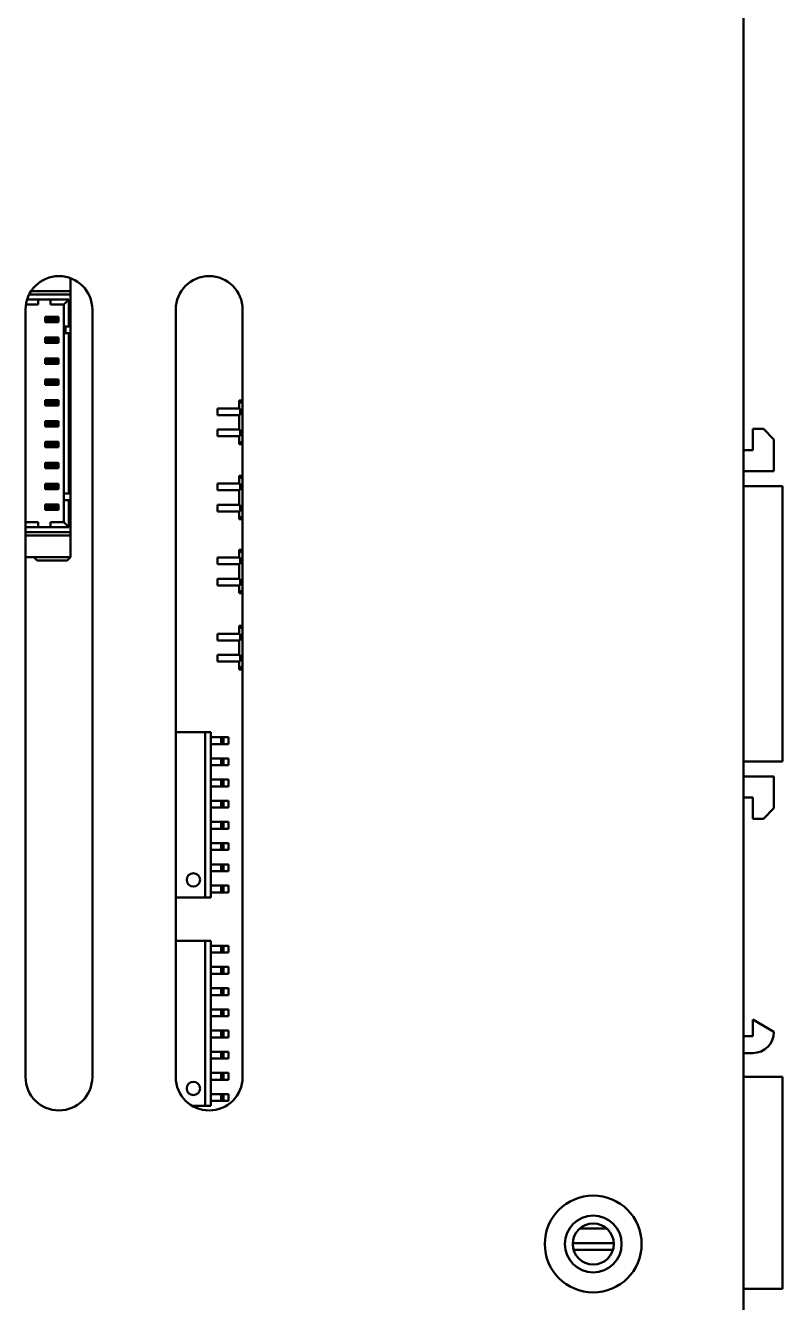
# Model space of a CAD drawing. Header units: millimetres. Extents: x 2121 to 4904, y 892 to 1933.
# Drawn here: x 2814.2 to 2859.6, y 1484 to 1560.5 of the extents above; entities that cross this region are included whole.
import ezdxf

# ---------------------------------------------------------------- set-up
doc = ezdxf.new("R2010")
doc.units = ezdxf.units.MM
doc.header["$LTSCALE"] = 1.8
doc.layers.add('외형선(ISO)', color=7, linetype='Continuous', lineweight=50)

msp = doc.modelspace()

# ---------------------------------------------------------------- linework, layer by layer
at = {"layer": '외형선(ISO)', "color": 7}
for p, q in [((2857.218, 1656.495), (2857.218, 1428.495)), ((2816.918, 1545.369), (2816.918, 1544.595)), ((2816.918, 1544.395), (2814.432, 1544.395)), ((2816.918, 1544.595), (2814.547, 1544.595)), ((2816.918, 1544.595), (2816.918, 1544.395)), ((2816.918, 1542.47), (2816.918, 1544.395)), ((2814.218, 1497.495), (2814.218, 1543.495)), ((2814.968, 1543.795), (2814.24, 1543.795)), ((2814.968, 1544.095), (2814.31, 1544.095)), ((2815.718, 1544.095), (2814.968, 1544.095)), ((2814.968, 1544.095), (2814.968, 1543.795)), ((2816.818, 1544.095), (2815.718, 1544.095)), ((2815.718, 1544.095), (2815.718, 1543.795)), ((2816.518, 1543.795), (2815.718, 1543.795)), ((2816.818, 1544.095), (2816.518, 1543.795)), ((2816.518, 1542.47), (2816.518, 1543.795)), ((2816.818, 1542.47), (2816.818, 1544.095)), ((2818.218, 1543.495), (2818.218, 1497.495)), ((2823.218, 1497.495), (2823.218, 1543.495)), ((2827.218, 1543.495), (2827.218, 1497.495)), ((2816.193, 1543.055), (2815.393, 1543.055)), ((2815.393, 1543.055), (2815.393, 1542.735)), ((2815.393, 1543.055), (2815.493, 1542.955)), ((2815.393, 1542.735), (2815.493, 1542.835)), ((2815.393, 1542.735), (2816.193, 1542.735)), ((2815.493, 1542.955), (2815.493, 1542.835)), ((2816.093, 1542.955), (2815.493, 1542.955)), ((2815.493, 1542.835), (2816.093, 1542.835)), ((2816.193, 1543.055), (2816.093, 1542.955)), ((2816.093, 1542.835), (2816.093, 1542.955)), ((2816.193, 1542.735), (2816.093, 1542.835)), ((2816.193, 1542.735), (2816.193, 1543.055)), ((2816.193, 1541.805), (2815.393, 1541.805)), ((2815.393, 1541.805), (2815.393, 1541.485)), ((2815.393, 1541.805), (2815.493, 1541.705)), ((2816.193, 1541.805), (2816.093, 1541.705)), ((2816.193, 1541.485), (2816.193, 1541.805)), ((2816.818, 1542.47), (2816.518, 1542.47)), ((2816.518, 1542.47), (2816.518, 1542.07)), ((2816.818, 1542.07), (2816.518, 1542.07)), ((2816.518, 1532.47), (2816.518, 1542.07)), ((2816.618, 1542.07), (2816.618, 1542.47)), ((2816.918, 1542.47), (2816.818, 1542.47)), ((2816.818, 1532.47), (2816.818, 1542.07)), ((2816.918, 1542.07), (2816.818, 1542.07)), ((2816.918, 1542.47), (2816.918, 1542.07)), ((2816.918, 1532.47), (2816.918, 1542.07)), ((2815.393, 1541.485), (2815.493, 1541.585)), ((2815.393, 1541.485), (2816.193, 1541.485)), ((2815.493, 1541.705), (2815.493, 1541.585)), ((2816.093, 1541.705), (2815.493, 1541.705)), ((2815.493, 1541.585), (2816.093, 1541.585)), ((2816.093, 1541.585), (2816.093, 1541.705)), ((2816.193, 1541.485), (2816.093, 1541.585)), ((2816.193, 1540.555), (2815.393, 1540.555)), ((2815.393, 1540.555), (2815.393, 1540.235)), ((2815.393, 1540.555), (2815.493, 1540.455)), ((2815.393, 1540.235), (2815.493, 1540.335)), ((2815.493, 1540.455), (2815.493, 1540.335)), ((2816.093, 1540.455), (2815.493, 1540.455)), ((2815.493, 1540.335), (2816.093, 1540.335)), ((2816.193, 1540.555), (2816.093, 1540.455)), ((2816.093, 1540.335), (2816.093, 1540.455)), ((2816.193, 1540.235), (2816.093, 1540.335)), ((2816.193, 1540.235), (2816.193, 1540.555)), ((2815.393, 1540.235), (2816.193, 1540.235)), ((2816.193, 1539.305), (2815.393, 1539.305)), ((2815.393, 1539.305), (2815.393, 1538.985)), ((2815.393, 1539.305), (2815.493, 1539.205)), ((2815.393, 1538.985), (2815.493, 1539.085)), ((2815.393, 1538.985), (2816.193, 1538.985)), ((2815.493, 1539.205), (2815.493, 1539.085)), ((2816.093, 1539.205), (2815.493, 1539.205)), ((2815.493, 1539.085), (2816.093, 1539.085)), ((2816.193, 1539.305), (2816.093, 1539.205)), ((2816.093, 1539.085), (2816.093, 1539.205)), ((2816.193, 1538.985), (2816.093, 1539.085)), ((2816.193, 1538.985), (2816.193, 1539.305)), ((2816.193, 1538.055), (2815.393, 1538.055)), ((2815.393, 1538.055), (2815.393, 1537.735)), ((2815.393, 1538.055), (2815.493, 1537.955)), ((2816.193, 1538.055), (2816.093, 1537.955)), ((2816.193, 1537.735), (2816.193, 1538.055)), ((2827.218, 1538.03), (2827.018, 1538.03)), ((2827.218, 1537.83), (2827.018, 1538.03)), ((2827.018, 1538.03), (2827.018, 1537.565)), ((2815.393, 1537.735), (2815.493, 1537.835)), ((2815.393, 1537.735), (2816.193, 1537.735)), ((2815.493, 1537.955), (2815.493, 1537.835)), ((2816.093, 1537.955), (2815.493, 1537.955)), ((2815.493, 1537.835), (2816.093, 1537.835)), ((2816.093, 1537.835), (2816.093, 1537.955)), ((2816.193, 1537.735), (2816.093, 1537.835)), ((2825.718, 1537.565), (2825.718, 1537.165)), ((2825.718, 1537.565), (2826.152, 1537.565)), ((2826.152, 1537.565), (2826.244, 1537.565)), ((2826.244, 1537.565), (2826.621, 1537.565)), ((2826.851, 1537.565), (2826.621, 1537.565)), ((2826.851, 1537.565), (2827.072, 1537.565)), ((2827.072, 1537.165), (2827.072, 1537.565)), ((2816.193, 1536.805), (2815.393, 1536.805)), ((2815.393, 1536.805), (2815.393, 1536.485)), ((2815.393, 1536.805), (2815.493, 1536.705)), ((2815.393, 1536.485), (2815.493, 1536.585)), ((2815.393, 1536.485), (2816.193, 1536.485)), ((2815.493, 1536.705), (2815.493, 1536.585)), ((2816.093, 1536.705), (2815.493, 1536.705)), ((2815.493, 1536.585), (2816.093, 1536.585)), ((2816.193, 1536.805), (2816.093, 1536.705)), ((2816.093, 1536.585), (2816.093, 1536.705)), ((2816.193, 1536.485), (2816.093, 1536.585)), ((2816.193, 1536.485), (2816.193, 1536.805)), ((2825.718, 1537.165), (2826.152, 1537.165)), ((2826.244, 1537.165), (2826.152, 1537.165)), ((2826.244, 1537.165), (2826.621, 1537.165)), ((2826.621, 1537.165), (2826.851, 1537.165)), ((2826.851, 1537.165), (2827.072, 1537.165)), ((2827.018, 1537.165), (2827.018, 1536.295)), ((2825.718, 1536.295), (2826.152, 1536.295)), ((2825.718, 1535.895), (2825.718, 1536.295)), ((2825.718, 1535.895), (2826.152, 1535.895)), ((2826.152, 1536.295), (2826.244, 1536.295)), ((2826.244, 1535.895), (2826.152, 1535.895)), ((2826.244, 1536.295), (2826.621, 1536.295)), ((2826.244, 1535.895), (2826.621, 1535.895)), ((2826.851, 1536.295), (2826.621, 1536.295)), ((2826.621, 1535.895), (2826.851, 1535.895)), ((2826.851, 1536.295), (2827.072, 1536.295)), ((2826.851, 1535.895), (2827.072, 1535.895)), ((2827.018, 1535.895), (2827.018, 1535.43)), ((2827.072, 1536.295), (2827.072, 1535.895)), ((2858.409, 1536.342), (2857.774, 1536.342)), ((2857.774, 1536.342), (2857.774, 1535.072)), ((2859.044, 1535.707), (2858.409, 1536.342)), ((2859.044, 1533.802), (2859.044, 1535.707)), ((2816.193, 1535.555), (2815.393, 1535.555)), ((2815.393, 1535.555), (2815.393, 1535.235)), ((2815.393, 1535.555), (2815.493, 1535.455)), ((2815.393, 1535.235), (2815.493, 1535.335)), ((2815.393, 1535.235), (2816.193, 1535.235)), ((2815.493, 1535.455), (2815.493, 1535.335)), ((2816.093, 1535.455), (2815.493, 1535.455)), ((2815.493, 1535.335), (2816.093, 1535.335)), ((2816.193, 1535.555), (2816.093, 1535.455)), ((2816.093, 1535.335), (2816.093, 1535.455)), ((2816.193, 1535.235), (2816.093, 1535.335)), ((2816.193, 1535.235), (2816.193, 1535.555)), ((2827.218, 1535.63), (2827.018, 1535.43)), ((2827.018, 1535.43), (2827.218, 1535.43)), ((2857.218, 1535.072), (2857.774, 1535.072)), ((2816.193, 1534.305), (2815.393, 1534.305)), ((2815.393, 1534.305), (2815.393, 1533.985)), ((2815.393, 1534.305), (2815.493, 1534.205)), ((2815.493, 1534.205), (2815.493, 1534.085)), ((2816.093, 1534.205), (2815.493, 1534.205)), ((2816.193, 1534.305), (2816.093, 1534.205)), ((2816.093, 1534.085), (2816.093, 1534.205)), ((2816.193, 1533.985), (2816.193, 1534.305)), ((2815.393, 1533.985), (2815.493, 1534.085)), ((2815.393, 1533.985), (2816.193, 1533.985)), ((2815.493, 1534.085), (2816.093, 1534.085)), ((2816.193, 1533.985), (2816.093, 1534.085)), ((2827.218, 1533.53), (2827.018, 1533.53)), ((2827.218, 1533.33), (2827.018, 1533.53)), ((2827.018, 1533.53), (2827.018, 1533.065)), ((2857.218, 1533.802), (2859.044, 1533.802)), ((2816.193, 1533.055), (2815.393, 1533.055)), ((2815.393, 1533.055), (2815.393, 1532.735)), ((2815.393, 1533.055), (2815.493, 1532.955)), ((2815.393, 1532.735), (2815.493, 1532.835)), ((2815.393, 1532.735), (2816.193, 1532.735)), ((2815.493, 1532.955), (2815.493, 1532.835)), ((2816.093, 1532.955), (2815.493, 1532.955)), ((2815.493, 1532.835), (2816.093, 1532.835)), ((2816.193, 1533.055), (2816.093, 1532.955)), ((2816.093, 1532.835), (2816.093, 1532.955)), ((2816.193, 1532.735), (2816.093, 1532.835)), ((2816.193, 1532.735), (2816.193, 1533.055)), ((2825.718, 1533.065), (2825.718, 1532.665)), ((2825.718, 1533.065), (2826.152, 1533.065)), ((2825.718, 1532.665), (2826.152, 1532.665)), ((2826.152, 1533.065), (2826.244, 1533.065)), ((2826.244, 1532.665), (2826.152, 1532.665)), ((2826.244, 1533.065), (2826.621, 1533.065)), ((2826.244, 1532.665), (2826.621, 1532.665)), ((2826.851, 1533.065), (2826.621, 1533.065)), ((2826.621, 1532.665), (2826.851, 1532.665)), ((2826.851, 1533.065), (2827.072, 1533.065)), ((2826.851, 1532.665), (2827.072, 1532.665)), ((2827.018, 1532.665), (2827.018, 1531.795)), ((2827.072, 1532.665), (2827.072, 1533.065)), ((2857.218, 1532.913), (2859.552, 1532.913)), ((2859.552, 1531.643), (2859.552, 1532.913)), ((2816.818, 1532.47), (2816.518, 1532.47)), ((2816.518, 1532.47), (2816.518, 1532.07)), ((2816.818, 1532.07), (2816.518, 1532.07)), ((2816.518, 1530.745), (2816.518, 1532.07)), ((2816.918, 1532.47), (2816.818, 1532.47)), ((2816.818, 1530.445), (2816.818, 1532.07)), ((2816.918, 1532.07), (2816.818, 1532.07)), ((2816.918, 1532.47), (2816.918, 1532.07)), ((2816.918, 1530.145), (2816.918, 1532.07)), ((2816.193, 1531.805), (2815.393, 1531.805)), ((2815.393, 1531.805), (2815.393, 1531.485)), ((2815.393, 1531.805), (2815.493, 1531.705)), ((2815.393, 1531.485), (2815.493, 1531.585)), ((2815.393, 1531.485), (2816.193, 1531.485)), ((2815.493, 1531.705), (2815.493, 1531.585)), ((2816.093, 1531.705), (2815.493, 1531.705)), ((2815.493, 1531.585), (2816.093, 1531.585)), ((2816.193, 1531.805), (2816.093, 1531.705)), ((2816.093, 1531.585), (2816.093, 1531.705)), ((2816.193, 1531.485), (2816.093, 1531.585)), ((2816.193, 1531.485), (2816.193, 1531.805)), ((2825.718, 1531.795), (2826.152, 1531.795)), ((2825.718, 1531.395), (2825.718, 1531.795)), ((2825.718, 1531.395), (2826.152, 1531.395)), ((2826.152, 1531.795), (2826.244, 1531.795)), ((2826.244, 1531.395), (2826.152, 1531.395)), ((2826.244, 1531.795), (2826.621, 1531.795)), ((2826.244, 1531.395), (2826.621, 1531.395)), ((2826.851, 1531.795), (2826.621, 1531.795)), ((2826.621, 1531.395), (2826.851, 1531.395)), ((2826.851, 1531.795), (2827.072, 1531.795)), ((2826.851, 1531.395), (2827.072, 1531.395)), ((2827.018, 1531.395), (2827.018, 1530.93)), ((2827.218, 1531.13), (2827.018, 1530.93)), ((2827.072, 1531.795), (2827.072, 1531.395)), ((2859.552, 1526.563), (2859.552, 1531.643)), ((2814.218, 1530.745), (2814.968, 1530.745)), ((2814.218, 1530.445), (2814.968, 1530.445)), ((2814.968, 1530.445), (2814.968, 1530.745)), ((2814.968, 1530.445), (2815.718, 1530.445)), ((2815.718, 1530.745), (2816.518, 1530.745)), ((2815.718, 1530.445), (2815.718, 1530.745)), ((2815.718, 1530.445), (2816.818, 1530.445)), ((2816.818, 1530.445), (2816.518, 1530.745)), ((2827.018, 1530.93), (2827.218, 1530.93)), ((2814.218, 1530.145), (2816.918, 1530.145)), ((2816.918, 1529.945), (2814.218, 1529.945)), ((2816.918, 1530.145), (2816.918, 1529.945)), ((2816.918, 1529.945), (2816.918, 1528.645)), ((2827.218, 1529.09), (2827.018, 1529.09)), ((2827.218, 1528.89), (2827.018, 1529.09)), ((2827.018, 1529.09), (2827.018, 1528.625)), ((2816.918, 1528.645), (2814.218, 1528.645)), ((2814.718, 1528.645), (2814.918, 1528.445)), ((2816.718, 1528.445), (2814.918, 1528.445)), ((2816.918, 1528.645), (2816.718, 1528.445)), ((2825.718, 1528.625), (2825.718, 1528.225)), ((2825.718, 1528.625), (2826.152, 1528.625)), ((2825.718, 1528.225), (2826.152, 1528.225)), ((2826.152, 1528.625), (2826.244, 1528.625)), ((2826.244, 1528.225), (2826.152, 1528.225)), ((2826.244, 1528.625), (2826.621, 1528.625)), ((2826.244, 1528.225), (2826.621, 1528.225)), ((2826.851, 1528.625), (2826.621, 1528.625)), ((2826.621, 1528.225), (2826.851, 1528.225)), ((2826.851, 1528.625), (2827.072, 1528.625)), ((2826.851, 1528.225), (2827.072, 1528.225)), ((2827.018, 1528.225), (2827.018, 1527.355)), ((2827.072, 1528.225), (2827.072, 1528.625)), ((2825.718, 1527.355), (2826.152, 1527.355)), ((2825.718, 1526.955), (2825.718, 1527.355)), ((2826.152, 1527.355), (2826.244, 1527.355)), ((2826.244, 1527.355), (2826.621, 1527.355)), ((2826.851, 1527.355), (2826.621, 1527.355)), ((2826.851, 1527.355), (2827.072, 1527.355)), ((2827.072, 1527.355), (2827.072, 1526.955)), ((2825.718, 1526.955), (2826.152, 1526.955)), ((2826.244, 1526.955), (2826.152, 1526.955)), ((2826.244, 1526.955), (2826.621, 1526.955)), ((2826.621, 1526.955), (2826.851, 1526.955)), ((2826.851, 1526.955), (2827.072, 1526.955)), ((2827.018, 1526.955), (2827.018, 1526.49)), ((2827.218, 1526.69), (2827.018, 1526.49)), ((2859.552, 1517.673), (2859.552, 1526.563)), ((2827.018, 1526.49), (2827.218, 1526.49)), ((2827.218, 1524.53), (2827.018, 1524.53)), ((2827.218, 1524.33), (2827.018, 1524.53)), ((2827.018, 1524.53), (2827.018, 1524.065)), ((2825.718, 1524.065), (2825.718, 1523.665)), ((2825.718, 1524.065), (2826.152, 1524.065)), ((2825.718, 1523.665), (2826.152, 1523.665)), ((2826.152, 1524.065), (2826.244, 1524.065)), ((2826.244, 1523.665), (2826.152, 1523.665)), ((2826.244, 1524.065), (2826.621, 1524.065)), ((2826.244, 1523.665), (2826.621, 1523.665)), ((2826.851, 1524.065), (2826.621, 1524.065)), ((2826.621, 1523.665), (2826.851, 1523.665)), ((2826.851, 1524.065), (2827.072, 1524.065)), ((2826.851, 1523.665), (2827.072, 1523.665)), ((2827.018, 1523.665), (2827.018, 1522.795)), ((2827.072, 1523.665), (2827.072, 1524.065)), ((2825.718, 1522.795), (2826.152, 1522.795)), ((2825.718, 1522.395), (2825.718, 1522.795)), ((2826.152, 1522.795), (2826.244, 1522.795)), ((2826.244, 1522.795), (2826.621, 1522.795)), ((2826.851, 1522.795), (2826.621, 1522.795)), ((2826.851, 1522.795), (2827.072, 1522.795)), ((2827.072, 1522.795), (2827.072, 1522.395)), ((2825.718, 1522.395), (2826.152, 1522.395)), ((2826.244, 1522.395), (2826.152, 1522.395)), ((2826.244, 1522.395), (2826.621, 1522.395)), ((2826.621, 1522.395), (2826.851, 1522.395)), ((2826.851, 1522.395), (2827.072, 1522.395)), ((2827.018, 1522.395), (2827.018, 1521.93)), ((2827.218, 1522.13), (2827.018, 1521.93)), ((2827.018, 1521.93), (2827.218, 1521.93)), ((2824.968, 1518.165), (2823.218, 1518.165)), ((2824.968, 1518.165), (2825.318, 1518.165)), ((2824.968, 1508.265), (2824.968, 1518.165)), ((2825.318, 1518.165), (2825.318, 1508.265)), ((2825.678, 1517.865), (2825.318, 1517.865)), ((2825.678, 1517.455), (2825.318, 1517.455)), ((2825.678, 1517.865), (2825.928, 1517.865)), ((2825.678, 1517.455), (2825.928, 1517.455)), ((2825.928, 1517.865), (2825.928, 1517.455)), ((2826.081, 1517.865), (2825.928, 1517.865)), ((2826.081, 1517.455), (2825.928, 1517.455)), ((2826.081, 1517.865), (2826.081, 1517.455)), ((2826.368, 1517.865), (2826.081, 1517.865)), ((2826.368, 1517.455), (2826.081, 1517.455)), ((2826.368, 1517.865), (2826.368, 1517.455)), ((2859.552, 1516.403), (2859.552, 1517.673)), ((2825.678, 1516.595), (2825.318, 1516.595)), ((2825.678, 1516.595), (2825.928, 1516.595)), ((2825.928, 1516.595), (2825.928, 1516.185)), ((2826.081, 1516.595), (2825.928, 1516.595)), ((2826.081, 1516.595), (2826.081, 1516.185)), ((2826.368, 1516.595), (2826.081, 1516.595)), ((2826.368, 1516.595), (2826.368, 1516.185)), ((2825.678, 1516.185), (2825.318, 1516.185)), ((2825.678, 1516.185), (2825.928, 1516.185)), ((2826.081, 1516.185), (2825.928, 1516.185)), ((2826.368, 1516.185), (2826.081, 1516.185)), ((2857.218, 1516.403), (2859.552, 1516.403)), ((2825.678, 1515.325), (2825.318, 1515.325)), ((2825.678, 1515.325), (2825.928, 1515.325)), ((2825.928, 1515.325), (2825.928, 1514.915)), ((2826.081, 1515.325), (2825.928, 1515.325)), ((2826.081, 1515.325), (2826.081, 1514.915)), ((2826.368, 1515.325), (2826.081, 1515.325)), ((2826.368, 1515.325), (2826.368, 1514.915)), ((2857.218, 1515.514), (2859.044, 1515.514)), ((2859.044, 1513.609), (2859.044, 1515.514)), ((2825.678, 1514.915), (2825.318, 1514.915)), ((2825.678, 1514.915), (2825.928, 1514.915)), ((2826.081, 1514.915), (2825.928, 1514.915)), ((2826.368, 1514.915), (2826.081, 1514.915)), ((2825.678, 1514.055), (2825.318, 1514.055)), ((2825.678, 1513.645), (2825.318, 1513.645)), ((2825.678, 1514.055), (2825.928, 1514.055)), ((2825.678, 1513.645), (2825.928, 1513.645)), ((2825.928, 1514.055), (2825.928, 1513.645)), ((2826.081, 1514.055), (2825.928, 1514.055)), ((2826.081, 1513.645), (2825.928, 1513.645)), ((2826.081, 1514.055), (2826.081, 1513.645)), ((2826.368, 1514.055), (2826.081, 1514.055)), ((2826.368, 1513.645), (2826.081, 1513.645)), ((2826.368, 1514.055), (2826.368, 1513.645)), ((2857.218, 1514.244), (2857.774, 1514.244)), ((2857.774, 1514.244), (2857.774, 1512.974)), ((2858.409, 1512.974), (2859.044, 1513.609)), ((2825.678, 1512.785), (2825.318, 1512.785)), ((2825.678, 1512.785), (2825.928, 1512.785)), ((2825.928, 1512.785), (2825.928, 1512.375)), ((2826.081, 1512.785), (2825.928, 1512.785)), ((2826.081, 1512.785), (2826.081, 1512.375)), ((2826.368, 1512.785), (2826.081, 1512.785)), ((2826.368, 1512.785), (2826.368, 1512.375)), ((2857.774, 1512.974), (2858.409, 1512.974)), ((2825.678, 1512.375), (2825.318, 1512.375)), ((2825.678, 1512.375), (2825.928, 1512.375)), ((2826.081, 1512.375), (2825.928, 1512.375)), ((2826.368, 1512.375), (2826.081, 1512.375)), ((2825.678, 1511.515), (2825.318, 1511.515)), ((2825.678, 1511.515), (2825.928, 1511.515)), ((2825.928, 1511.515), (2825.928, 1511.105)), ((2826.081, 1511.515), (2825.928, 1511.515)), ((2826.081, 1511.515), (2826.081, 1511.105)), ((2826.368, 1511.515), (2826.081, 1511.515)), ((2826.368, 1511.515), (2826.368, 1511.105)), ((2825.678, 1511.105), (2825.318, 1511.105)), ((2825.678, 1511.105), (2825.928, 1511.105)), ((2826.081, 1511.105), (2825.928, 1511.105)), ((2826.368, 1511.105), (2826.081, 1511.105)), ((2825.678, 1510.245), (2825.318, 1510.245)), ((2825.678, 1509.835), (2825.318, 1509.835)), ((2825.678, 1510.245), (2825.928, 1510.245)), ((2825.678, 1509.835), (2825.928, 1509.835)), ((2825.928, 1510.245), (2825.928, 1509.835)), ((2826.081, 1510.245), (2825.928, 1510.245)), ((2826.081, 1509.835), (2825.928, 1509.835)), ((2826.081, 1510.245), (2826.081, 1509.835)), ((2826.368, 1510.245), (2826.081, 1510.245)), ((2826.368, 1509.835), (2826.081, 1509.835)), ((2826.368, 1510.245), (2826.368, 1509.835)), ((2825.678, 1508.975), (2825.318, 1508.975)), ((2825.678, 1508.975), (2825.928, 1508.975)), ((2825.928, 1508.975), (2825.928, 1508.565)), ((2826.081, 1508.975), (2825.928, 1508.975)), ((2826.081, 1508.975), (2826.081, 1508.565)), ((2826.368, 1508.975), (2826.081, 1508.975)), ((2826.368, 1508.975), (2826.368, 1508.565)), ((2823.218, 1508.265), (2824.968, 1508.265)), ((2825.318, 1508.265), (2824.968, 1508.265)), ((2825.678, 1508.565), (2825.318, 1508.565)), ((2825.678, 1508.565), (2825.928, 1508.565)), ((2826.081, 1508.565), (2825.928, 1508.565)), ((2826.368, 1508.565), (2826.081, 1508.565)), ((2824.968, 1505.665), (2823.218, 1505.665)), ((2824.968, 1505.665), (2825.318, 1505.665)), ((2824.968, 1495.765), (2824.968, 1505.665)), ((2825.318, 1505.665), (2825.318, 1495.765)), ((2825.678, 1505.365), (2825.318, 1505.365)), ((2825.678, 1505.365), (2825.928, 1505.365)), ((2825.928, 1505.365), (2825.928, 1504.955)), ((2826.081, 1505.365), (2825.928, 1505.365)), ((2826.081, 1505.365), (2826.081, 1504.955)), ((2826.368, 1505.365), (2826.081, 1505.365)), ((2826.368, 1505.365), (2826.368, 1504.955)), ((2825.678, 1504.955), (2825.318, 1504.955)), ((2825.678, 1504.955), (2825.928, 1504.955)), ((2826.081, 1504.955), (2825.928, 1504.955)), ((2826.368, 1504.955), (2826.081, 1504.955)), ((2825.678, 1504.095), (2825.318, 1504.095)), ((2825.678, 1503.685), (2825.318, 1503.685)), ((2825.678, 1504.095), (2825.928, 1504.095)), ((2825.678, 1503.685), (2825.928, 1503.685)), ((2825.928, 1504.095), (2825.928, 1503.685)), ((2826.081, 1504.095), (2825.928, 1504.095)), ((2826.081, 1503.685), (2825.928, 1503.685)), ((2826.081, 1504.095), (2826.081, 1503.685)), ((2826.368, 1504.095), (2826.081, 1504.095)), ((2826.368, 1503.685), (2826.081, 1503.685)), ((2826.368, 1504.095), (2826.368, 1503.685)), ((2825.678, 1502.825), (2825.318, 1502.825)), ((2825.678, 1502.825), (2825.928, 1502.825)), ((2825.928, 1502.825), (2825.928, 1502.415)), ((2826.081, 1502.825), (2825.928, 1502.825)), ((2826.081, 1502.825), (2826.081, 1502.415)), ((2826.368, 1502.825), (2826.081, 1502.825)), ((2826.368, 1502.825), (2826.368, 1502.415)), ((2825.678, 1502.415), (2825.318, 1502.415)), ((2825.678, 1502.415), (2825.928, 1502.415)), ((2826.081, 1502.415), (2825.928, 1502.415)), ((2826.368, 1502.415), (2826.081, 1502.415)), ((2825.678, 1501.555), (2825.318, 1501.555)), ((2825.678, 1501.555), (2825.928, 1501.555)), ((2825.928, 1501.555), (2825.928, 1501.145)), ((2826.081, 1501.555), (2825.928, 1501.555)), ((2826.081, 1501.555), (2826.081, 1501.145)), ((2826.368, 1501.555), (2826.081, 1501.555)), ((2826.368, 1501.555), (2826.368, 1501.145)), ((2825.678, 1501.145), (2825.318, 1501.145)), ((2825.678, 1501.145), (2825.928, 1501.145)), ((2826.081, 1501.145), (2825.928, 1501.145)), ((2826.368, 1501.145), (2826.081, 1501.145)), ((2857.774, 1500.942), (2857.774, 1499.955)), ((2859.044, 1500.209), (2857.774, 1500.942)), ((2825.678, 1500.285), (2825.318, 1500.285)), ((2825.678, 1499.875), (2825.318, 1499.875)), ((2825.678, 1500.285), (2825.928, 1500.285)), ((2825.678, 1499.875), (2825.928, 1499.875)), ((2825.928, 1500.285), (2825.928, 1499.875)), ((2826.081, 1500.285), (2825.928, 1500.285)), ((2826.081, 1499.875), (2825.928, 1499.875)), ((2826.081, 1500.285), (2826.081, 1499.875)), ((2826.368, 1500.285), (2826.081, 1500.285)), ((2826.368, 1499.875), (2826.081, 1499.875)), ((2826.368, 1500.285), (2826.368, 1499.875)), ((2857.774, 1499.955), (2857.218, 1499.955)), ((2825.678, 1499.015), (2825.318, 1499.015)), ((2825.678, 1499.015), (2825.928, 1499.015)), ((2825.928, 1499.015), (2825.928, 1498.605)), ((2826.081, 1499.015), (2825.928, 1499.015)), ((2826.081, 1499.015), (2826.081, 1498.605)), ((2826.368, 1499.015), (2826.081, 1499.015)), ((2826.368, 1499.015), (2826.368, 1498.605)), ((2825.678, 1498.605), (2825.318, 1498.605)), ((2825.678, 1498.605), (2825.928, 1498.605)), ((2826.081, 1498.605), (2825.928, 1498.605)), ((2826.368, 1498.605), (2826.081, 1498.605)), ((2857.218, 1498.939), (2857.774, 1498.939)), ((2825.678, 1497.745), (2825.318, 1497.745)), ((2825.678, 1497.745), (2825.928, 1497.745)), ((2825.928, 1497.745), (2825.928, 1497.335)), ((2826.081, 1497.745), (2825.928, 1497.745)), ((2826.081, 1497.745), (2826.081, 1497.335)), ((2826.368, 1497.745), (2826.081, 1497.745)), ((2826.368, 1497.745), (2826.368, 1497.335)), ((2857.218, 1497.513), (2859.552, 1497.513)), ((2859.552, 1497.513), (2859.552, 1496.243)), ((2825.678, 1497.335), (2825.318, 1497.335)), ((2825.678, 1497.335), (2825.928, 1497.335)), ((2826.081, 1497.335), (2825.928, 1497.335)), ((2826.368, 1497.335), (2826.081, 1497.335)), ((2825.678, 1496.475), (2825.318, 1496.475)), ((2825.678, 1496.065), (2825.318, 1496.065)), ((2825.678, 1496.475), (2825.928, 1496.475)), ((2825.678, 1496.065), (2825.928, 1496.065)), ((2825.928, 1496.475), (2825.928, 1496.065)), ((2826.081, 1496.475), (2825.928, 1496.475)), ((2826.081, 1496.065), (2825.928, 1496.065)), ((2826.081, 1496.475), (2826.081, 1496.065)), ((2826.368, 1496.475), (2826.081, 1496.475)), ((2826.368, 1496.065), (2826.081, 1496.065)), ((2826.368, 1496.475), (2826.368, 1496.065)), ((2859.552, 1486.083), (2859.552, 1496.243)), ((2824.214, 1495.765), (2824.968, 1495.765)), ((2825.318, 1495.765), (2824.968, 1495.765)), ((2849.023, 1488.424), (2847.412, 1488.424)), ((2846.989, 1487.553), (2849.446, 1487.553)), ((2849.399, 1487.154), (2847.036, 1487.154)), ((2859.552, 1486.083), (2859.552, 1484.813)), ((2857.218, 1484.813), (2859.552, 1484.813))]:
    msp.add_line(p, q, dxfattribs=at)
for centre, radius in [((2824.268, 1509.315), 0.4), ((2824.268, 1496.815), 0.4), ((2848.218, 1487.495), 2.9), ((2848.218, 1487.495), 1.7), ((2848.218, 1487.495), 1.23)]:
    msp.add_circle(centre, radius, dxfattribs=at)
for centre, radius, start, end in [((2816.218, 1543.495), 2, 0, 180), ((2825.218, 1543.495), 2, 0, 180), ((2857.774, 1500.209), 1.27, 270, 0), ((2816.218, 1497.495), 2, 180, 0), ((2825.218, 1497.495), 2, 180, 0)]:
    msp.add_arc(centre, radius, start, end, dxfattribs=at)

doc.saveas('drawing.dxf')
